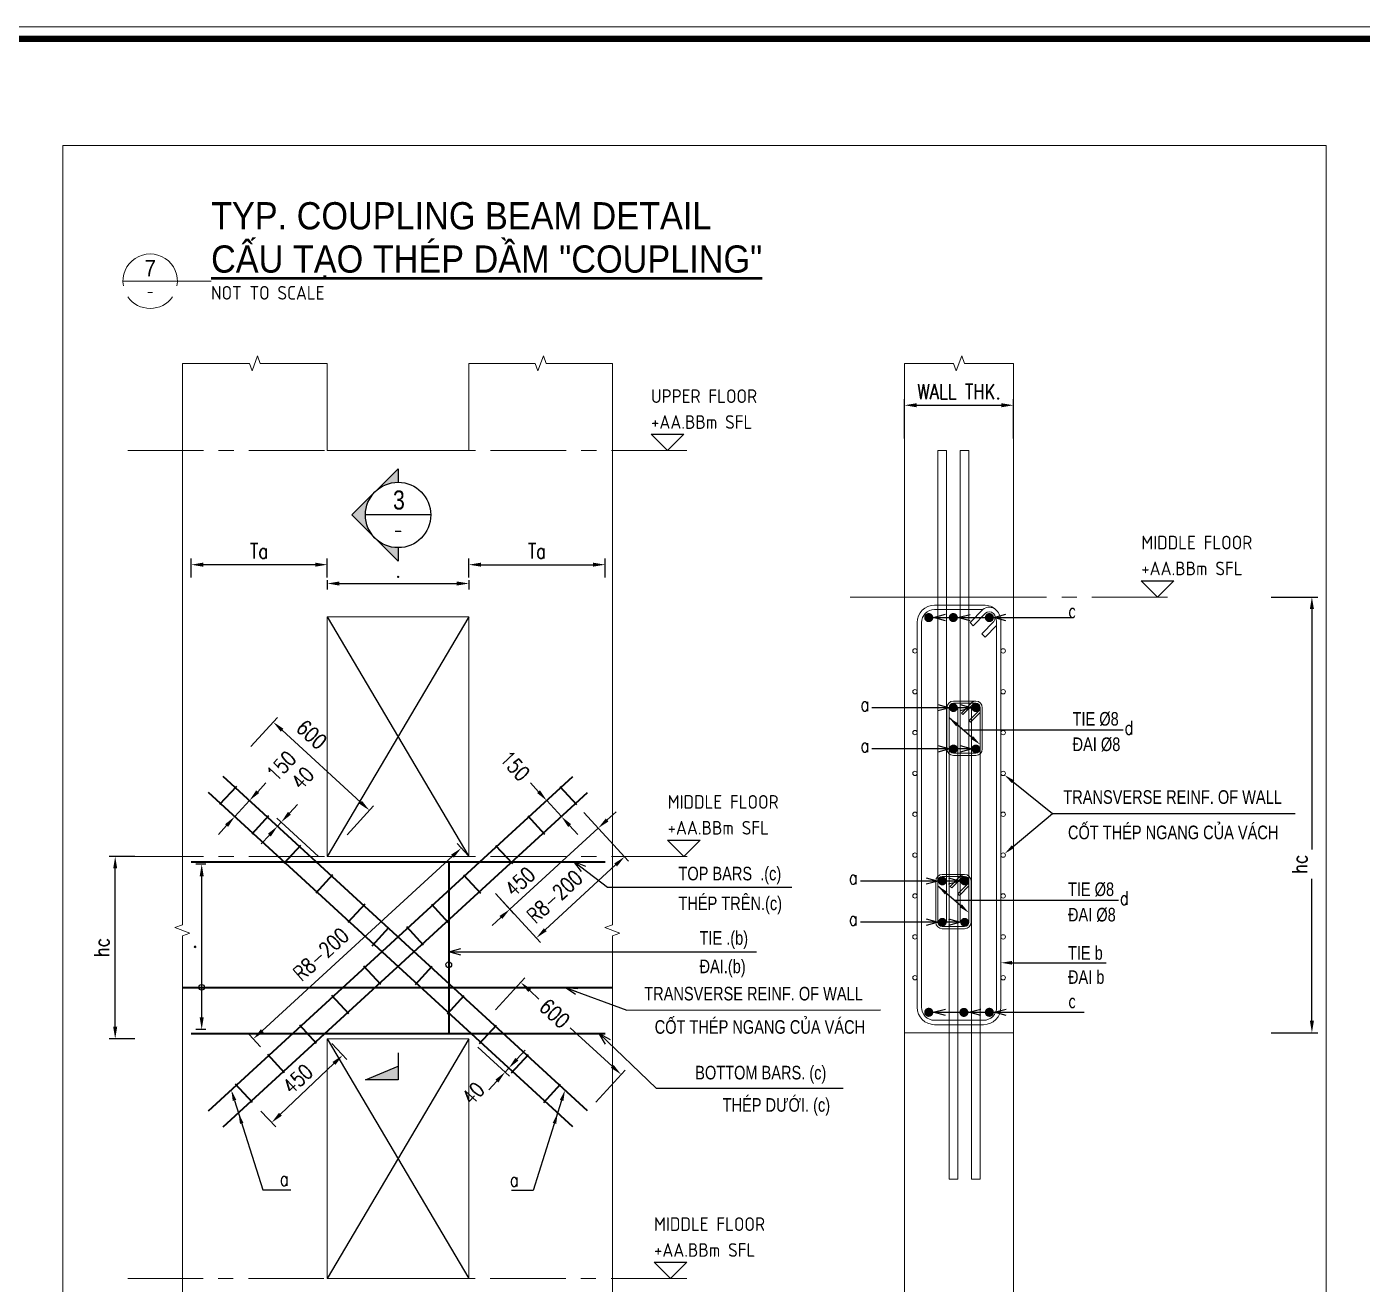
# Model space of a CAD drawing. Header units: millimetres. Extents: x -88960 to 836140, y 175458 to 320791.
# Drawn here: x 524661 to 546754, y 212560 to 233358 of the extents above; entities that cross this region are included whole.
import ezdxf
from ezdxf.enums import TextEntityAlignment as Align

# ---------------------------------------------------------------- set-up
doc = ezdxf.new("R2010")
doc.units = ezdxf.units.MM
doc.header["$LTSCALE"] = 1000
doc.linetypes.add('CENTER', pattern=[2, 1.25, -0.25, 0.25, -0.25])
doc.layers.get('0').update_dxf_attribs({"linetype": 'CONTINUOUS'})
doc.layers.get('DEFPOINTS').update_dxf_attribs({"linetype": 'CONTINUOUS'})
for name, color, linetype, lineweight in [('Ap0101_grid', 145, 'CENTER', 18), ('Ap0102_dim', 145, 'CONTINUOUS', 25), ('Ap0202_T', 141, 'CONTINUOUS', 25), ('Ap0205_T', 253, 'CONTINUOUS', 50), ('Ap0310_PSS', 130, 'CONTINUOUS', 18), ('Ap0314_Kh', 253, 'CONTINUOUS', 15), ('Ap0401_Reinf', 1, 'CONTINUOUS', 50), ('Ap0402_Reinf.S', 6, 'CONTINUOUS', 35)]:
    doc.layers.add(name, color=color, linetype=linetype, lineweight=lineweight)
doc.styles.add('ARC8', font='simplex', dxfattribs={"width": 0.8})
doc.styles.add('Arial', font='arial.ttf', dxfattribs={"width": 0.8})
doc.styles.add('ISOCP', font='isocp.shx')
doc.styles.add('romans', font='romans.shx', dxfattribs={"width": 0.8})
doc.styles.add('S-TEXT18', font='ISOCP.shx')
doc.styles.add('S-TEXT35', font='VHELVEN_0.TTF', dxfattribs={"width": 0.9})
doc.styles.add('S-TEXT50', font='VHELVEN_0.TTF', dxfattribs={"width": 0.9})
doc.styles.add('vn-vni', font='vn_vni.shx', dxfattribs={"width": 0.8})
doc.dimstyles.new('TL 20', dxfattribs={"dimscale": 0, "dimtxt": 250, "dimasz": 200, "dimexe": 100, "dimexo": 200, "dimgap": 100, "dimtad": 1, "dimdec": 1, "dimlfac": 0.2, "dimdsep": 46, "dimtxsty": 'romans', "dimcen": 200, "dimdle": 100, "dimclrd": 256, "dimclre": 256, "dimclrt": 1, "dimaunit": 1, "dimadec": 0, "dimazin": 0, "dimtfac": 1, "dimtdec": 1, "dimtix": 1, "dimtmove": 2, "dimatfit": 3, "dimldrblk": 'OPEN30', "dimfxl": 1, "dimtolj": 1, "dimtzin": 0, "dimarcsym": 0})

# ---------------------------------------------------------------- blocks, each defined once
blk = doc.blocks.new('*D217')
at = {"layer": 'Ap0102_dim', "lineweight": -2, "transparency": 16777216}
for p, q in [((528370, 221456), (528807, 221932)), ((530184, 220533), (528886, 221723)), ((529962, 219995), (530399, 220471))]:
    blk.add_line(p, q, dxfattribs=at)
at = {"layer": 'Ap0102_dim', "transparency": 16777216}
for points in [[(528909, 221748), (528864, 221699), (528739, 221859)], [(530206, 220557), (530161, 220508), (530331, 220397)]]:
    blk.add_solid(points, dxfattribs=at)
at = {"layer": 'DEFPOINTS', "color": 0, "transparency": 16777216}
for p in [(528739, 221859), (528234, 221309), (529827, 219848)]:
    blk.add_point(p, dxfattribs=at)
at = {"layer": 'Ap0102_dim', "color": 1, "transparency": 16777216, "insert": (529374, 221652), "char_height": 250, "attachment_point": 5, "rotation": 317.4613, "style": 'romans'}
blk.add_mtext('\\A1;600', dxfattribs=at)
blk = doc.blocks.new('_Open30')
at = {"color": 0, "linetype": 'ByBlock', "lineweight": -2}
for p, q in [((-1, 0.27), (0, 0)), ((0, 0), (-1, -0.27)), ((0, 0), (-1, 0))]:
    blk.add_line(p, q, dxfattribs=at)
blk = doc.blocks.new('*D218')
at = {"layer": 'Ap0102_dim', "lineweight": -2, "transparency": 16777216}
for p, q in [((529006, 220350), (529142, 220497)), ((529486, 219637), (528797, 220270)), ((529425, 219571), (528736, 220204)), ((528810, 220136), (528871, 220202)), ((528675, 219989), (528539, 219842))]:
    blk.add_line(p, q, dxfattribs=at)
at = {"layer": 'Ap0102_dim', "transparency": 16777216}
for points in [[(528982, 220372), (529031, 220327), (528871, 220202)], [(528650, 220011), (528699, 219966), (528810, 220136)]]:
    blk.add_solid(points, dxfattribs=at)
at = {"layer": 'DEFPOINTS', "color": 0, "transparency": 16777216}
for p in [(528871, 220202), (529572, 219435), (529633, 219502)]:
    blk.add_point(p, dxfattribs=at)
at = {"layer": 'Ap0102_dim', "color": 1, "transparency": 16777216, "insert": (529226, 220931), "char_height": 250, "attachment_point": 5, "rotation": 47.4166, "style": 'romans'}
blk.add_mtext('\\A1;40', dxfattribs=at)
blk = doc.blocks.new('*D219')
at = {"layer": 'Ap0102_dim', "lineweight": -2, "transparency": 16777216}
for p, q in [((531969, 219644), (531782, 219848)), ((528558, 216754), (531702, 219639)), ((528530, 216489), (528343, 216692))]:
    blk.add_line(p, q, dxfattribs=at)
at = {"layer": 'Ap0102_dim', "transparency": 16777216}
for points in [[(531680, 219664), (531725, 219615), (531849, 219774)], [(528535, 216779), (528580, 216729), (528410, 216619)]]:
    blk.add_solid(points, dxfattribs=at)
at = {"layer": 'DEFPOINTS', "color": 0, "transparency": 16777216}
for p in [(531849, 219774), (532104, 219497), (528665, 216341)]:
    blk.add_point(p, dxfattribs=at)
at = {"layer": 'Ap0102_dim', "color": 1, "transparency": 16777216, "insert": (529528, 218018), "char_height": 250, "attachment_point": 5, "rotation": 42.5387, "style": 'romans'}
blk.add_mtext('\\A1;R8-200', dxfattribs=at)
blk = doc.blocks.new('*D220')
at = {"layer": 'Ap0102_dim', "lineweight": -2, "transparency": 16777216}
for p, q in [((532416, 217098), (532901, 217627)), ((532981, 217418), (533134, 217278)), ((534346, 216166), (533653, 216801)), ((534075, 215575), (534561, 216104))]:
    blk.add_line(p, q, dxfattribs=at)
at = {"layer": 'Ap0102_dim', "transparency": 16777216}
for points in [[(533003, 217443), (532958, 217393), (532834, 217553)], [(534368, 216190), (534323, 216141), (534493, 216031)]]:
    blk.add_solid(points, dxfattribs=at)
at = {"layer": 'DEFPOINTS', "color": 0, "transparency": 16777216}
for p in [(532281, 216950), (534493, 216031), (533940, 215428)]:
    blk.add_point(p, dxfattribs=at)
at = {"layer": 'Ap0102_dim', "color": 1, "transparency": 16777216, "insert": (533394, 217039), "char_height": 250, "attachment_point": 5, "rotation": 317.4613, "style": 'romans'}
blk.add_mtext('\\A1;600', dxfattribs=at)
blk = doc.blocks.new('*D221')
at = {"layer": 'Ap0102_dim', "lineweight": -2, "transparency": 16777216}
for p, q in [((539183, 226547), (539183, 227198)), ((540984, 226547), (540984, 227198)), ((539383, 227098), (540784, 227098))]:
    blk.add_line(p, q, dxfattribs=at)
at = {"layer": 'Ap0102_dim', "transparency": 16777216}
for points in [[(539383, 227131), (539383, 227064), (539183, 227098)], [(540784, 227131), (540784, 227064), (540984, 227098)]]:
    blk.add_solid(points, dxfattribs=at)
at = {"layer": 'DEFPOINTS', "color": 0, "transparency": 16777216}
for p in [(540984, 227098), (539183, 226347), (540984, 226347)]:
    blk.add_point(p, dxfattribs=at)
at = {"layer": 'Ap0102_dim', "color": 1, "transparency": 16777216, "insert": (540083, 227323), "char_height": 250, "attachment_point": 5, "style": 'romans'}
blk.add_mtext('\\A1;WALL THK.', dxfattribs=at)
blk = doc.blocks.new('*D222')
at = {"layer": 'Ap0102_dim', "lineweight": -2, "transparency": 16777216}
for p, q in [((531976, 224248), (531976, 224561)), ((532176, 224461), (534028, 224461)), ((534228, 224248), (534228, 224561))]:
    blk.add_line(p, q, dxfattribs=at)
at = {"layer": 'Ap0102_dim', "transparency": 16777216}
for points in [[(532176, 224495), (532176, 224428), (531976, 224461)], [(534028, 224495), (534028, 224428), (534228, 224461)]]:
    blk.add_solid(points, dxfattribs=at)
at = {"layer": 'DEFPOINTS', "color": 0, "transparency": 16777216}
for p in [(534228, 224461), (531976, 224048), (534228, 224048)]:
    blk.add_point(p, dxfattribs=at)
at = {"layer": 'Ap0102_dim', "color": 1, "transparency": 16777216, "insert": (533102, 224686), "char_height": 250, "attachment_point": 5, "style": 'romans'}
blk.add_mtext('\\A1;Ta', dxfattribs=at)
blk = doc.blocks.new('*D223')
at = {"layer": 'Ap0102_dim', "lineweight": -2, "transparency": 16777216}
for p, q in [((533875, 220365), (534618, 219557)), ((534403, 219495), (533239, 218423)), ((532415, 219022), (533159, 218214))]:
    blk.add_line(p, q, dxfattribs=at)
at = {"layer": 'Ap0102_dim', "transparency": 16777216}
for points in [[(534381, 219520), (534426, 219471), (534551, 219631)], [(533216, 218448), (533261, 218399), (533091, 218288)]]:
    blk.add_solid(points, dxfattribs=at)
at = {"layer": 'DEFPOINTS', "color": 0, "transparency": 16777216}
for p in [(533739, 220512), (532280, 219170), (533091, 218288)]:
    blk.add_point(p, dxfattribs=at)
at = {"layer": 'Ap0102_dim', "color": 1, "transparency": 16777216, "insert": (533393, 218971), "char_height": 250, "attachment_point": 5, "rotation": 42.6241, "style": 'romans'}
blk.add_mtext('\\A1;R8-200', dxfattribs=at)
blk = doc.blocks.new('*D224')
at = {"layer": 'Ap0102_dim', "lineweight": -2, "transparency": 16777216}
for p, q in [((532184, 216550), (532708, 216068)), ((532123, 216484), (532647, 216002)), ((532770, 216283), (532905, 216430)), ((532635, 216136), (532574, 216069)), ((532438, 215922), (532303, 215775))]:
    blk.add_line(p, q, dxfattribs=at)
at = {"layer": 'Ap0102_dim', "transparency": 16777216}
for points in [[(532745, 216305), (532795, 216260), (532635, 216136)], [(532414, 215945), (532463, 215899), (532574, 216069)]]:
    blk.add_solid(points, dxfattribs=at)
at = {"layer": 'DEFPOINTS', "color": 0, "transparency": 16777216}
for p in [(531976, 216619), (532037, 216685), (532574, 216069)]:
    blk.add_point(p, dxfattribs=at)
at = {"layer": 'Ap0102_dim', "color": 1, "transparency": 16777216, "insert": (532048, 215718), "char_height": 250, "attachment_point": 5, "rotation": 47.4166, "style": 'romans'}
blk.add_mtext('\\A1;40', dxfattribs=at)
blk = doc.blocks.new('*D225')
at = {"layer": 'Ap0102_dim', "lineweight": -2, "transparency": 16777216}
for p, q in [((533876, 220363), (534182, 220030)), ((534261, 220239), (534409, 220374)), ((534114, 220104), (532653, 218763)), ((532415, 219022), (532721, 218689)), ((532506, 218627), (532358, 218492))]:
    blk.add_line(p, q, dxfattribs=at)
at = {"layer": 'Ap0102_dim', "transparency": 16777216}
for points in [[(534239, 220263), (534284, 220214), (534114, 220104)], [(532483, 218652), (532528, 218603), (532653, 218763)]]:
    blk.add_solid(points, dxfattribs=at)
at = {"layer": 'DEFPOINTS', "color": 0, "transparency": 16777216}
for p in [(533741, 220510), (532280, 219169), (532653, 218763)]:
    blk.add_point(p, dxfattribs=at)
at = {"layer": 'Ap0102_dim', "color": 1, "transparency": 16777216, "insert": (532822, 219219), "char_height": 250, "attachment_point": 5, "rotation": 42.5476, "style": 'romans'}
blk.add_mtext('\\A1;450', dxfattribs=at)
blk = doc.blocks.new('SN2')
at = {"layer": 'Ap0202_T'}
h = blk.add_hatch(color=256, dxfattribs=at)
edge = h.paths.add_edge_path()
edge.add_line((0, -849), (-424, -424))
edge.add_ellipse((0, 0), major_axis=(-424, -424), ratio=1, start_angle=0, end_angle=45)
edge.add_line((0, -600), (0, -849))
edge = h.paths.add_edge_path()
edge.add_line((-424, -424), (-849, 0))
edge.add_line((-849, 0), (-424, 424))
edge.add_ellipse((0, 0), major_axis=(424, -424), ratio=1, start_angle=180, end_angle=225)
edge.add_ellipse((0, 0), major_axis=(-424, -424), ratio=1, start_angle=315, end_angle=360)
edge = h.paths.add_edge_path()
edge.add_ellipse((0, 0), major_axis=(424, -424), ratio=1, start_angle=135, end_angle=180)
edge.add_line((-424, 424), (0, 849))
edge.add_line((0, 849), (0, 600))
blk.add_line((600, 0), (-600, 0), dxfattribs=at)
blk.add_lwpolyline([(0, -600), (0, -849), (-849, 0), (0, 849), (0, 600)], dxfattribs=at)
blk.add_circle((0, 0), 600, dxfattribs=at)
at = {"layer": 'Ap0202_T', "style": 'Arial', "width": 0.8}
blk.add_attdef('SN2', text='', height=350, dxfattribs=at).set_placement((15, 100), align=Align.CENTER)
at = {"layer": 'Ap0202_T', "style": 'ISOCP'}
blk.add_attdef('REF', text='', height=250, dxfattribs=at).set_placement((0, -400), align=Align.CENTER)
blk = doc.blocks.new('LEVELS')
blk.add_lwpolyline([(-3, 3), (3, 3), (0, 0)], close=True)
at = {"style": 'ISOCP'}
for tag, p in [('LEVEL_1R', (3, 8.75)), ('LEVEL_2R', (3, 4))]:
    blk.add_attdef(tag, text='', height=2.5, dxfattribs=at).set_placement(p, align=Align.RIGHT)
for tag, p in [('LEVEL_1L', (-3, 8.75)), ('LEVEL_2L', (-3, 4))]:
    blk.add_attdef(tag, p, '', height=2.5, dxfattribs=at)
blk = doc.blocks.new('*D240')
at = {"layer": 'Ap0102_dim', "lineweight": -2, "transparency": 16777216}
for p, q in [((529633, 224207), (529633, 224050)), ((529833, 224150), (531776, 224150)), ((531976, 224207), (531976, 224050))]:
    blk.add_line(p, q, dxfattribs=at)
at = {"layer": 'Ap0102_dim', "transparency": 16777216}
for points in [[(529833, 224183), (529833, 224116), (529633, 224150)], [(531776, 224183), (531776, 224116), (531976, 224150)]]:
    blk.add_solid(points, dxfattribs=at)
at = {"layer": 'DEFPOINTS', "color": 0, "transparency": 16777216}
for p in [(529633, 224407), (531976, 224407), (531976, 224150)]:
    blk.add_point(p, dxfattribs=at)
at = {"layer": 'Ap0102_dim', "color": 1, "transparency": 16777216, "insert": (530805, 224375), "char_height": 250, "attachment_point": 5, "style": 'romans'}
blk.add_mtext('\\A1;.', dxfattribs=at)
blk = doc.blocks.new('*D241')
at = {"layer": 'Ap0102_dim', "lineweight": -2, "transparency": 16777216}
for p, q in [((527623, 219509), (527456, 219509)), ((527556, 216973), (527556, 219309)), ((527623, 216773), (527456, 216773))]:
    blk.add_line(p, q, dxfattribs=at)
at = {"layer": 'Ap0102_dim', "transparency": 16777216}
for points in [[(527522, 219309), (527589, 219309), (527556, 219509)], [(527522, 216973), (527589, 216973), (527556, 216773)]]:
    blk.add_solid(points, dxfattribs=at)
at = {"layer": 'DEFPOINTS', "color": 0, "transparency": 16777216}
for p in [(527556, 219509), (527823, 219509), (527823, 216773)]:
    blk.add_point(p, dxfattribs=at)
at = {"layer": 'Ap0102_dim', "color": 1, "transparency": 16777216, "insert": (527331, 218141), "char_height": 250, "attachment_point": 5, "rotation": 90, "style": 'romans'}
blk.add_mtext('\\A1;.', dxfattribs=at)
blk = doc.blocks.new('*D242')
at = {"layer": 'Ap0102_dim', "lineweight": -2, "transparency": 16777216}
for p, q in [((527381, 224248), (527381, 224561)), ((529433, 224461), (527581, 224461)), ((529633, 224248), (529633, 224561))]:
    blk.add_line(p, q, dxfattribs=at)
at = {"layer": 'Ap0102_dim', "transparency": 16777216}
for points in [[(527581, 224495), (527581, 224428), (527381, 224461)], [(529433, 224495), (529433, 224428), (529633, 224461)]]:
    blk.add_solid(points, dxfattribs=at)
at = {"layer": 'DEFPOINTS', "color": 0, "transparency": 16777216}
for p in [(527381, 224461), (527381, 224048), (529633, 224048)]:
    blk.add_point(p, dxfattribs=at)
at = {"layer": 'Ap0102_dim', "color": 1, "transparency": 16777216, "insert": (528507, 224686), "char_height": 250, "attachment_point": 5, "style": 'romans'}
blk.add_mtext('\\A1;Ta', dxfattribs=at)
blk = doc.blocks.new('*D246')
at = {"layer": 'Ap0102_dim', "lineweight": -2, "transparency": 16777216}
for p, q in [((526452, 219637), (526025, 219637)), ((526125, 216819), (526125, 219437)), ((526452, 216619), (526025, 216619))]:
    blk.add_line(p, q, dxfattribs=at)
at = {"layer": 'Ap0102_dim', "transparency": 16777216}
for points in [[(526092, 219437), (526158, 219437), (526125, 219637)], [(526092, 216819), (526158, 216819), (526125, 216619)]]:
    blk.add_solid(points, dxfattribs=at)
at = {"layer": 'DEFPOINTS', "color": 0, "transparency": 16777216}
for p in [(526125, 219637), (526652, 219637), (526652, 216619)]:
    blk.add_point(p, dxfattribs=at)
at = {"layer": 'Ap0102_dim', "color": 1, "transparency": 16777216, "insert": (525900, 218128), "char_height": 250, "attachment_point": 5, "rotation": 90, "style": 'romans'}
blk.add_mtext('\\A1;hc', dxfattribs=at)
blk = doc.blocks.new('*D247')
at = {"layer": 'Ap0102_dim', "lineweight": -2, "transparency": 16777216}
for p, q in [((545249, 223926), (546020, 223926)), ((545920, 223726), (545920, 219749)), ((545920, 216919), (545920, 219263)), ((545249, 216719), (546020, 216719))]:
    blk.add_line(p, q, dxfattribs=at)
at = {"layer": 'Ap0102_dim', "transparency": 16777216}
for points in [[(545887, 223726), (545954, 223726), (545920, 223926)], [(545887, 216919), (545954, 216919), (545920, 216719)]]:
    blk.add_solid(points, dxfattribs=at)
at = {"layer": 'DEFPOINTS', "color": 0, "transparency": 16777216}
for p in [(545049, 223926), (545920, 223926), (545049, 216719)]:
    blk.add_point(p, dxfattribs=at)
at = {"layer": 'Ap0102_dim', "color": 1, "transparency": 16777216, "insert": (545718, 219506), "char_height": 250, "attachment_point": 5, "rotation": 90, "style": 'romans'}
blk.add_mtext('\\A1;hc', dxfattribs=at)
blk = doc.blocks.new('*D248')
at = {"layer": 'Ap0102_dim', "lineweight": -2, "transparency": 16777216}
for p, q in [((528482, 220707), (528617, 220855)), ((528103, 220295), (528346, 220560)), ((529132, 219839), (528273, 220628)), ((528889, 219573), (528029, 220362)), ((527967, 220147), (527832, 220000))]:
    blk.add_line(p, q, dxfattribs=at)
at = {"layer": 'Ap0102_dim', "transparency": 16777216}
for points in [[(528457, 220730), (528506, 220685), (528346, 220560)], [(527943, 220170), (527992, 220125), (528103, 220295)]]:
    blk.add_solid(points, dxfattribs=at)
at = {"layer": 'DEFPOINTS', "color": 0, "transparency": 16777216}
for p in [(528346, 220560), (529280, 219703), (529036, 219438)]:
    blk.add_point(p, dxfattribs=at)
at = {"layer": 'Ap0102_dim', "color": 1, "transparency": 16777216, "insert": (528872, 221132), "char_height": 250, "attachment_point": 5, "rotation": 47.4501, "style": 'romans'}
blk.add_mtext('\\A1;150', dxfattribs=at)
blk = doc.blocks.new('*D249')
at = {"layer": 'Ap0102_dim', "lineweight": -2, "transparency": 16777216}
for p, q in [((533128, 220707), (532992, 220855)), ((532477, 219839), (533336, 220628)), ((533506, 220295), (533263, 220560)), ((532720, 219573), (533580, 220362)), ((533642, 220147), (533777, 220000))]:
    blk.add_line(p, q, dxfattribs=at)
at = {"layer": 'Ap0102_dim', "transparency": 16777216}
for points in [[(533152, 220730), (533103, 220685), (533263, 220560)], [(533666, 220170), (533617, 220125), (533506, 220295)]]:
    blk.add_solid(points, dxfattribs=at)
at = {"layer": 'DEFPOINTS', "color": 0, "transparency": 16777216}
for p in [(533263, 220560), (532330, 219703), (532573, 219438)]:
    blk.add_point(p, dxfattribs=at)
at = {"layer": 'Ap0102_dim', "color": 1, "transparency": 16777216, "insert": (532737, 221132), "char_height": 250, "attachment_point": 5, "rotation": 312.5499, "style": 'romans'}
blk.add_mtext('\\A1;150', dxfattribs=at)
blk = doc.blocks.new('SECTAIL')
at = {"layer": 'Ap0202_T'}
blk.add_hatch(color=256, dxfattribs=at).paths.add_polyline_path([(0, 0), (249, 0), (0, 600)])
for p, q in [((0, 0), (0, 600)), ((0, 600), (249, 0)), ((497, 0), (0, 0))]:
    blk.add_line(p, q, dxfattribs=at)
blk = doc.blocks.new('*U40')
at = {"color": 0}
blk.add_line((-5, 0), (11.18, 0), dxfattribs=at)
for start_param, end_param in [(6.107277, 9.600681), (10.037379, 11.953764)]:
    blk.add_ellipse((0, 0), major_axis=(5, 0), ratio=1, start_param=start_param, end_param=end_param, dxfattribs=at)
at = {"layer": 'Ap0202_T', "style": 'S-TEXT35', "width": 0.9}
blk.add_attdef('TAG_AN', text='', height=3, dxfattribs=at).set_placement((0, 0), align=Align.BOTTOM_CENTER)
at = {"layer": 'Ap0202_T', "style": 'S-TEXT18'}
blk.add_attdef('C/REF', text='', height=2, dxfattribs=at).set_placement((0, -0.88), align=Align.TOP_CENTER)
blk.add_attdef('SSCALE', text='', height=2.5, dxfattribs=at).set_placement((11.18, -0.88), align=Align.TOP_LEFT)
at = {"layer": 'Ap0205_T', "style": 'S-TEXT50', "width": 0.9}
for tag, p in [('TITLE_ABOVE', (11.18, 9.51)), ('TITLE_BELOW', (11.18, 1.57))]:
    blk.add_attdef(tag, p, '', height=5, dxfattribs=at)
blk = doc.blocks.new('*D508')
at = {"layer": 'Ap0102_dim', "lineweight": -2, "transparency": 16777216}
for p, q in [((529710, 216540), (529958, 216278)), ((529744, 216213), (528858, 215372)), ((528533, 215424), (528781, 215162))]:
    blk.add_line(p, q, dxfattribs=at)
at = {"layer": 'Ap0102_dim', "transparency": 16777216}
for points in [[(529721, 216237), (529767, 216189), (529890, 216351)], [(528835, 215397), (528881, 215348), (528713, 215235)]]:
    blk.add_solid(points, dxfattribs=at)
at = {"layer": 'DEFPOINTS', "color": 0, "transparency": 16777216}
for p in [(529572, 216685), (528395, 215569), (528713, 215235)]:
    blk.add_point(p, dxfattribs=at)
at = {"layer": 'Ap0102_dim', "color": 1, "transparency": 16777216, "insert": (529146, 215956), "char_height": 250, "attachment_point": 5, "rotation": 43.4719, "style": 'romans'}
blk.add_mtext('\\A1;450', dxfattribs=at)
blk = doc.blocks.new('CHG_XX_Khung ten')
blk.add_lwpolyline([(15, 579), (826, 579), (826, 15), (15, 15)], close=True)
at = {"color": 4, "linetype": 'Continuous', "const_width": 1}
blk.add_lwpolyline([(17, 577), (824, 577), (824, 17), (17, 17)], close=True, dxfattribs=at)

msp = doc.modelspace()

# ---------------------------------------------------------------- linework, layer by layer
at = {"layer": 'Ap0101_grid'}
for p, q in [((526334.66551, 226347.38858), (535578.07151, 226347.38858)), ((538281.66628, 223925.85539), (543687.06628, 223925.85539)), ((526334.66551, 219636.84998), (535803.29651, 219636.84998)), ((535578.07151, 212654.58267), (526334.66551, 212654.58267))]:
    msp.add_line(p, q, dxfattribs=at)
at = {"layer": 'Ap0102_dim'}
for p, q in [((529633.37332, 223600.80998), (531975.71332, 219636.84998)), ((531975.71332, 223600.80998), (529633.37332, 219636.84998)), ((540295.92751, 221604.00889), (539919.05203, 221927.96718)), ((540147.83955, 221731.30378), (542796.28531, 221731.30378)), ((540977.61629, 220869.2546), (541628.92452, 220346.40571)), ((540976.8046, 219798.85967), (541628.92452, 220346.40571)), ((541628.92452, 220346.40571), (545645.38156, 220346.40571)), ((540111.24301, 218821.09323), (539734.36753, 219145.05152)), ((540004.13205, 218913.16471), (542720.15926, 218913.16471)), ((540957.33928, 217877.35461), (542518.80811, 217877.35461)), ((529633.37332, 216618.83498), (531975.88605, 212654.58267)), ((531975.71332, 216618.83498), (529633.54605, 212655.1673)), ((528098.91434, 215600.65517), (528564.75091, 214122.57646)), ((533510.1723, 215600.65517), (533040.16565, 214109.34501)), ((528564.75091, 214122.57646), (529030.92433, 214122.57646)), ((533040.16565, 214109.34501), (532679.40606, 214109.34501))]:
    msp.add_line(p, q, dxfattribs=at)
for centre in [(531641.71658, 217844.97772), (527555.52344, 217471.3185)]:
    msp.add_circle(centre, 47.31263, dxfattribs=at)
for points in [[(540075.26492, 221833.28789), (540036.11418, 221787.74205), (539919.05203, 221927.96718)], [(540276.35214, 221581.23597), (540315.50288, 221626.78181), (540432.56503, 221486.55669)], [(540958.81721, 220845.83675), (540996.41537, 220892.67244), (540837.10921, 220982.04907)], [(540996.11481, 219775.86147), (540957.49439, 219821.85786), (540838.81544, 219682.99843)], [(539890.58042, 219050.37223), (539851.42968, 219004.82639), (539734.36753, 219145.05152)], [(540091.66764, 218798.32031), (540130.81838, 218843.86615), (540247.88053, 218703.64102)], [(540957.33928, 217847.32461), (540957.33928, 217907.38461), (540777.15928, 217877.35461)], [(528127.55557, 215609.68184), (528070.27311, 215591.62849), (528044.7543, 215772.50255)], [(533481.53107, 215609.68184), (533538.81353, 215591.62849), (533564.33233, 215772.50255)], [(528247.11807, 215230.31535), (528189.83561, 215212.26201), (528164.3168, 215393.13606)], [(533361.96857, 215230.31535), (533419.25103, 215212.26201), (533444.76984, 215393.13606)]]:
    msp.add_solid(points, dxfattribs=at)
at = {"layer": 'Ap0310_PSS'}
for p, q in [((539182.56628, 227788.82968), (539182.56628, 211213.14156)), ((540984.36628, 227788.83063), (540984.36628, 211213.14156)), ((539734.36753, 218551.18654), (539734.36753, 226347.38858)), ((539734.36753, 226347.38858), (539878.51153, 226347.38858)), ((539878.51153, 218551.18654), (539878.51153, 226347.38858)), ((540102.8996, 226347.38858), (540247.0436, 226347.38858)), ((540103.73653, 218551.18654), (540103.73653, 226347.38858)), ((540247.88053, 218551.18654), (540247.88053, 226347.38858)), ((539182.56628, 223925.85539), (540984.36628, 223925.85539)), ((539678.06128, 223790.72039), (540488.87128, 223790.72039)), ((539678.06128, 223718.64839), (540475.41069, 223718.64839)), ((540265.44952, 223502.35359), (540475.41069, 223718.64839)), ((540317.29213, 223452.02906), (540518.68096, 223659.47862)), ((539389.77328, 223502.43239), (539389.77328, 217142.07839)), ((539461.84528, 223502.43239), (539461.84528, 217142.07839)), ((540265.44952, 223502.35359), (540317.29213, 223452.02906)), ((540458.54165, 223320.08013), (540659.75608, 223521.29456)), ((540515.54332, 223263.07846), (540705.08728, 223452.62241)), ((540705.08728, 223502.43239), (540705.08728, 217142.07839)), ((540777.15928, 223502.43239), (540777.15928, 217142.07839)), ((540515.54332, 223263.07846), (540458.54165, 223320.08013)), ((539883.01603, 222096.2996), (539883.01603, 221414.67389)), ((539883.01603, 222096.2996), (539883.01603, 221414.67389)), ((539919.05203, 222096.2996), (539919.05203, 221414.67389)), ((539919.05203, 222096.2996), (539919.05203, 221414.67389)), ((539919.05203, 222093.32425), (539919.05203, 214297.1222)), ((539991.12403, 222204.4076), (540360.49303, 222204.4076)), ((539991.12403, 222204.4076), (540360.49303, 222204.4076)), ((539991.12403, 222168.3716), (540360.49303, 222168.3716)), ((539991.12403, 222168.3716), (540279.78862, 222168.3716)), ((540063.19603, 222093.32425), (540063.19603, 214297.1222)), ((540122.90991, 222006.76053), (540282.92183, 222171.59933)), ((540148.76698, 221981.66062), (540309.53059, 222147.26237)), ((540249.01234, 221882.89371), (540432.56503, 222066.4464)), ((540288.42103, 222093.32425), (540288.42103, 214297.1222)), ((540432.56503, 222096.2996), (540432.56503, 221414.67389)), ((540432.56503, 222093.32425), (540432.56503, 214297.1222)), ((540468.60103, 222096.2996), (540468.60103, 221414.67389)), ((540468.60103, 222096.2996), (540468.60103, 221414.67389)), ((540122.90991, 222006.76053), (540148.76698, 221981.66062)), ((540274.49364, 221857.41241), (540249.01234, 221882.89371)), ((540274.49364, 221857.41241), (540432.56503, 222015.4838)), ((540432.56503, 222015.4838), (540432.56503, 221414.67389)), ((539991.12403, 221342.60189), (540360.49303, 221342.60189)), ((539991.12403, 221342.60189), (540360.49303, 221342.60189)), ((539991.12403, 221306.56589), (540360.49303, 221306.56589)), ((539991.12403, 221306.56589), (540360.49303, 221306.56589)), ((539698.33153, 219229.83689), (539698.33153, 218548.21118)), ((539698.33153, 219229.83689), (539698.33153, 218548.21118)), ((539734.36753, 219229.83689), (539734.36753, 218548.21118)), ((539734.36753, 219229.83689), (539734.36753, 218548.21118)), ((539806.43953, 219337.94489), (540175.80853, 219337.94489)), ((539806.43953, 219337.94489), (540175.80853, 219337.94489)), ((539806.43953, 219301.90889), (540175.80853, 219301.90889)), ((539806.43953, 219301.90889), (540095.10412, 219301.90889)), ((539938.22541, 219140.29782), (540098.23733, 219305.13662)), ((539964.08248, 219115.19791), (540124.84609, 219280.79966)), ((540064.32784, 219016.431), (540247.88053, 219199.98369)), ((540247.88053, 219229.83689), (540247.88053, 218548.21118)), ((540283.91653, 219229.83689), (540283.91653, 218548.21118)), ((540283.91653, 219229.83689), (540283.91653, 218548.21118)), ((539938.22541, 219140.29782), (539964.08248, 219115.19791)), ((540089.80914, 218990.9497), (540064.32784, 219016.431)), ((540089.80914, 218990.9497), (540247.88053, 219149.02109)), ((540247.88053, 219149.02109), (540247.88053, 218548.21118)), ((539806.43953, 218476.13918), (540175.80853, 218476.13918)), ((539806.43953, 218476.13918), (540175.80853, 218476.13918)), ((539806.43953, 218440.10318), (540175.80853, 218440.10318)), ((539806.43953, 218440.10318), (540175.80853, 218440.10318)), ((539678.06128, 216925.86239), (540488.87128, 216925.86239)), ((539678.06128, 216853.79039), (540488.87128, 216853.79039)), ((539182.56628, 216718.65539), (540984.36628, 216718.65539)), ((539919.05203, 214297.1222), (540063.19603, 214297.1222)), ((540287.5841, 214297.1222), (540431.7281, 214297.1222))]:
    msp.add_line(p, q, dxfattribs=at)
for points in [[(527235.56551, 211213.14156), (527235.56551, 218323.52729), (527359.32563, 218368.57229), (527111.80539, 218458.66229), (527235.56551, 218503.70729), (527235.56551, 227788.82968)], [(529633.54605, 227788.82968), (528524.64578, 227788.82968), (528479.60078, 227912.5898), (528389.51078, 227665.06956), (528344.46578, 227788.82968), (527235.56551, 227788.82968)], [(529633.54605, 227788.82968), (529633.54605, 226347.38858), (531975.88605, 226347.38858), (531975.88605, 227788.82968)], [(534349.28078, 227788.82968), (533252.67342, 227788.82968), (533207.62842, 227912.5898), (533117.53842, 227665.06956), (533072.49342, 227788.82968), (531975.88605, 227788.82968)], [(534349.28078, 227788.82968), (534349.28078, 218503.70729), (534225.52066, 218458.66229), (534473.0409, 218368.57229), (534349.28078, 218323.52729), (534349.28078, 211213.14156)], [(540984.36628, 227788.83063), (540173.55628, 227788.8302), (540128.51121, 227912.5903), (540038.42134, 227665.07001), (539993.37628, 227788.83011), (539182.56628, 227788.82968)]]:
    msp.add_lwpolyline(points, dxfattribs=at)
for points in [[(529633.37332, 219636.84998), (531975.71332, 219636.84998), (531975.71332, 223600.80998), (529633.37332, 223600.80998)], [(529633.54605, 212654.58267), (531975.88605, 212654.58267), (531975.88605, 216618.54267), (529633.54605, 216618.54267)]]:
    msp.add_lwpolyline(points, close=True, dxfattribs=at)
for centre in [(539353.73728, 223036.03176), (540813.19528, 223036.03176), (539353.73728, 222360.35676), (540813.19528, 222360.35676), (539353.73728, 221684.68176), (540813.19528, 221684.68176), (539353.73728, 221009.00676), (540813.19528, 221009.00676), (539353.73728, 220333.33176), (540813.19528, 220333.33176), (539353.73728, 219657.65676), (540813.19528, 219657.65676), (539353.73728, 218981.98176), (540813.19528, 218981.98176), (539353.73728, 218306.30676), (540813.19528, 218306.30676), (539353.73728, 217630.63176), (540813.19528, 217630.63176)]:
    msp.add_circle(centre, 36.036, dxfattribs=at)
for centre, radius, start, end in [((539678.06128, 223502.43239), 288.288, 90, 180), ((539678.06128, 223502.43239), 216.216, 90, 180), ((540581.81651, 223592.3798), 165.92474, 45.732006189, 130.447636972), ((540504.55632, 223518.11743), 273.05383, 356.706943915, 93.293056085), ((540583.78687, 223584.84131), 99.04296, 320.088182165, 131.098097417), ((540488.87128, 223502.43239), 216.216, 55.113158314, 55.264956955), ((540488.87128, 223502.43239), 216.216, 0, 27.23687616), ((539991.12403, 222096.2996), 108.108, 90, 180), ((539991.12403, 222096.2996), 108.108, 90, 180), ((539991.12403, 222096.2996), 72.072, 90, 180), ((539991.12403, 222096.2996), 72.072, 90, 180), ((540360.49303, 222096.2996), 108.108, 90.851281064, 135.851281066), ((540360.49303, 222096.2996), 72.072, 315.000182453, 134.999815303), ((540360.49303, 222096.2996), 72.072, 0, 134.999815303), ((540360.49303, 222096.2996), 108.108, 0, 90), ((540360.49303, 222096.2996), 108.108, 0, 90), ((539991.12403, 221414.67389), 108.108, 180, 270), ((539991.12403, 221414.67389), 108.108, 180, 270), ((539991.12403, 221414.67389), 72.072, 180, 270), ((539991.12403, 221414.67389), 72.072, 180, 270), ((540360.49303, 221414.67389), 72.072, 270, 0), ((540360.49303, 221414.67389), 108.108, 270, 0), ((540360.49303, 221414.67389), 108.108, 270, 0), ((540360.49303, 221414.67389), 72.072, 270, 0), ((539806.43953, 219229.83689), 108.108, 90, 180), ((539806.43953, 219229.83689), 108.108, 90, 180), ((539806.43953, 219229.83689), 72.072, 90, 180), ((539806.43953, 219229.83689), 72.072, 90, 180), ((540175.80853, 219229.83689), 108.108, 90.851281064, 135.851281066), ((540175.80853, 219229.83689), 72.072, 315.000182453, 134.999815303), ((540175.80853, 219229.83689), 72.072, 0, 134.999815303), ((540175.80853, 219229.83689), 108.108, 0, 90), ((540175.80853, 219229.83689), 108.108, 0, 90), ((539806.43953, 218548.21118), 108.108, 180, 270), ((539806.43953, 218548.21118), 108.108, 180, 270), ((539806.43953, 218548.21118), 72.072, 180, 270), ((539806.43953, 218548.21118), 72.072, 180, 270), ((540175.80853, 218548.21118), 72.072, 270, 0), ((540175.80853, 218548.21118), 108.108, 270, 0), ((540175.80853, 218548.21118), 108.108, 270, 0), ((540175.80853, 218548.21118), 72.072, 270, 0), ((539678.06128, 217142.07839), 288.288, 180, 270), ((539678.06128, 217142.07839), 216.216, 180, 270), ((540488.87128, 217142.07839), 288.288, 270, 0), ((540488.87128, 217142.07839), 216.216, 270, 0)]:
    msp.add_arc(centre, radius, start, end, dxfattribs=at)
at = {"layer": 'Ap0314_Kh'}
msp.add_lwpolyline([(525260.24231, 201325.7816), (546154.45475, 201325.7816), (546154.45475, 231392.42968), (525260.24231, 231392.42968)], close=True, dxfattribs=at)
at = {"layer": 'Ap0401_Reinf'}
for points, const_width in [([(539544.58471, 223586.18396, 1), (539619.65971, 223586.18396, 1)], 75.075), ([(540025.56926, 223586.59392, -1), (539950.49426, 223586.59392, -1)], 75.075), ([(540622.34784, 223586.18396, -1), (540547.27284, 223586.18396, -1)], 75.075), ([(539955.08803, 222096.2996, 1), (540027.16003, 222096.2996, 1)], 72.072), ([(540396.52903, 222096.2996, -1), (540324.45703, 222096.2996, -1)], 72.072), ([(539955.08803, 221414.67389, -1), (540027.16003, 221414.67389, -1)], 72.072), ([(540396.52903, 221414.67389, 1), (540324.45703, 221414.67389, 1)], 72.072), ([(539770.40353, 219229.83689, 1), (539842.47553, 219229.83689, 1)], 72.072), ([(540211.84453, 219229.83689, -1), (540139.77253, 219229.83689, -1)], 72.072), ([(539770.40353, 218548.21118, -1), (539842.47553, 218548.21118, -1)], 72.072), ([(540211.84453, 218548.21118, 1), (540139.77253, 218548.21118, 1)], 72.072), ([(539544.58471, 217058.32682, -1), (539619.65971, 217058.32682, -1)], 75.075), ([(540200.84493, 217056.95311, 1), (540125.76993, 217056.95311, 1)], 75.075), ([(540622.34784, 217058.32682, 1), (540547.27284, 217058.32682, 1)], 75.075)]:
    msp.add_lwpolyline(points, format="xyb", close=True, dxfattribs=dict(at, const_width=const_width))
at = {"layer": 'Ap0402_Reinf.S'}
for p, q in [((527669.32407, 215428.0177), (533696.12763, 220958.05316)), ((533940.02228, 215427.77939), (527912.95901, 220958.05316)), ((528130.11169, 220795.03112), (527852.27972, 220492.71553)), ((533478.97495, 220795.03112), (533756.80692, 220492.71553)), ((533696.17997, 215162.44877), (527669.32407, 220692.53226)), ((527912.95901, 215162.49681), (533939.76257, 220692.53226)), ((528660.77277, 220307.34665), (528382.94079, 220005.03107)), ((532948.31387, 220307.34665), (533226.14585, 220005.03107)), ((529191.43384, 219819.66218), (528913.60187, 219517.3466)), ((532417.6528, 219819.66218), (532695.48477, 219517.3466)), ((527381.29605, 219546.46767), (534228.13605, 219546.46767)), ((531641.71658, 219546.46767), (531641.71658, 216708.92498)), ((529722.09492, 219331.97771), (529444.26294, 219029.66213)), ((531886.99172, 219331.97771), (532164.82369, 219029.66213)), ((530252.75599, 218844.29324), (529974.92402, 218541.97766)), ((531356.33064, 218844.29324), (531634.16262, 218541.97766)), ((530373.29437, 218156.08513), (530651.12634, 218458.40071)), ((531224.54111, 218169.08689), (530946.70914, 218471.40248)), ((530518.08653, 217520.09896), (530240.25456, 217822.41454)), ((531091.00011, 217520.09896), (531368.83208, 217822.41454)), ((527235.56551, 217471.3185), (534349.28078, 217471.3185)), ((529987.42545, 217032.41449), (529709.59348, 217334.73007)), ((531621.66118, 217032.41449), (531899.49316, 217334.73007)), ((529456.76438, 216544.73002), (529178.9324, 216847.0456)), ((532152.32226, 216544.73002), (532430.15423, 216847.0456)), ((527381.12332, 216708.92498), (534227.96332, 216708.92498)), ((528926.1033, 216057.04555), (528648.27133, 216359.36113)), ((532682.98333, 216057.04555), (532960.81531, 216359.36113)), ((528395.44223, 215569.36108), (528117.61025, 215871.67666)), ((533213.64441, 215569.36108), (533491.47638, 215871.67666))]:
    msp.add_line(p, q, dxfattribs=at)

# ---------------------------------------------------------------- block references
at = {"layer": 'Ap0202_T', "xscale": 90.09, "yscale": 90.09, "zscale": 90.09}
for p, values in [((535258.92711, 226347.38858), {'LEVEL_1L': 'UPPER FLOOR', 'LEVEL_2L': '+AA.BBm SFL'}), ((543367.92188, 223925.85539), {'LEVEL_1L': 'MIDDLE FLOOR', 'LEVEL_2L': '+AA.BBm SFL'}), ((535533.02651, 219636.84998), {'LEVEL_1L': 'MIDDLE FLOOR', 'LEVEL_2L': '+AA.BBm SFL'}), ((535307.80151, 212654.58267), {'LEVEL_1L': 'MIDDLE FLOOR', 'LEVEL_2L': '+AA.BBm SFL'})]:
    msp.add_blockref('LEVELS', p, dxfattribs=at).add_auto_attribs(values)
at = {"layer": 'Ap0310_PSS', "xscale": 0.9009, "yscale": 0.9009, "zscale": 0.9009}
msp.add_blockref('SN2', (530804.54332, 225283.06759), dxfattribs=at).add_auto_attribs({'SN2': '3', 'REF': '-'})
at = {"layer": 'Ap0310_PSS', "xscale": 0.9009, "yscale": 0.9009, "zscale": 0.9009, "rotation": 90}
msp.add_blockref('SECTAIL', (530804.71605, 215942.91977), dxfattribs=at)
at = {"layer": 'Ap0314_Kh', "xscale": 90.09, "yscale": 90.09, "zscale": 90.09}
msp.add_blockref('*U40', (526703.6105, 229149.22488), dxfattribs=at).add_auto_attribs({'TITLE_ABOVE': 'TYP. COUPLING BEAM DETAIL', 'TITLE_BELOW': '%%uCAÁU TAÏO THEÙP DAÀM "COUPLING"', 'SSCALE': 'NOT TO SCALE', 'C/REF': '-', 'TAG_AN': '7'})

# ---------------------------------------------------------------- texts
at = {"layer": 'Ap0202_T', "width": 0.8}
for s, style, p in [('c', 'ARC8', (541885.26628, 223698.79646)), ('a', 'ARC8', (538451.15528, 222153.92176)), ('TIE %%C8', 'vn-vni', (541961.39233, 221911.93423)), ('d', 'ARC8', (542818.42685, 221765.88393)), ('ÑAI %%C8', 'vn-vni', (541961.39233, 221491.21393)), ('a', 'ARC8', (538451.15528, 221472.29605)), ('TRANSVERSE REINF. OF WALL', 'vn-vni', (541808.23933, 220618.47751)), ('COÁT THEÙP NGANG CUÛA VAÙCH', 'vn-vni', (541885.26628, 220033.34296)), ('TOP BARS  .(c)', 'vn-vni', (535442.07248, 219352.96925)), ('a', 'ARC8', (538259.92567, 219287.45905)), ('TIE %%C8', 'vn-vni', (541885.26628, 219093.79516)), ('THEÙP TREÂN.(c)', 'vn-vni', (535442.07248, 218860.17695)), ('d', 'ARC8', (542742.3008, 218947.74485)), ('ÑAI %%C8', 'vn-vni', (541885.26628, 218673.07486)), ('a', 'ARC8', (538259.92567, 218605.83334)), ('TIE .(b)', 'vn-vni', (535790.72078, 218287.65297)), ('TIE b', 'vn-vni', (541885.26628, 218039.96706)), ('ÑAI.(b)', 'vn-vni', (535790.72078, 217817.83362)), ('ÑAI b', 'vn-vni', (541885.26628, 217641.31881)), ('TRANSVERSE REINF. OF WALL', 'vn-vni', (534876.48462, 217366.76811)), ('c', 'ARC8', (541885.26628, 217249.31762)), ('COÁT THEÙP NGANG CUÛA VAÙCH', 'vn-vni', (535049.09161, 216815.64699)), ('BOTTOM BARS. (c)', 'vn-vni', (535719.54968, 216060.72785)), ('THEÙP DÖÔÙI. (c)', 'vn-vni', (536173.15283, 215526.9446))]:
    msp.add_text(s, height=225.225, dxfattribs=dict(at, style=style)).set_placement(p, align=Align.MIDDLE_LEFT)
at = {"layer": 'Ap0202_T', "style": 'ARC8', "width": 0.8}
for p in [(528993.76319, 214302.75646), (532797.95128, 214289.52501)]:
    msp.add_text('a', height=225.225, dxfattribs=at).set_placement(p, align=Align.MIDDLE_RIGHT)

# ---------------------------------------------------------------- dimensions: what is measured, and where the dimension line sits
at = {"layer": 'Ap0102_dim'}
for base, p1, p2, text, picture, middle in [((540984.36628, 227097.79162), (539182.56628, 226347.38858), (540984.36628, 226347.38858), 'WALL THK.', '*D221', (540083.46628, 227322.79162)), ((534228.13605, 224461.3939), (531975.71332, 224048.29296), (534228.13605, 224048.29296), 'Ta', '*D222', (533101.92468, 224686.3939)), ((531975.71332, 224149.74969), (529633.37332, 224406.5528), (531975.71332, 224406.5528), '.', '*D240', (530804.54332, 224374.74969))]:
    dim = msp.add_linear_dim(base=base, p1=p1, p2=p2, text=text, dimstyle='TL 20', override={"dimscale": 1}, dxfattribs=at)
    dim.commit()
    dim.dimension.update_dxf_attribs({"geometry": picture, "text_midpoint": middle})
for base, p1, p2, angle, text, picture, middle in [((527380.95059, 224461.3939), (529633.37332, 224048.29296), (527380.95059, 224048.29296), 180, 'Ta', '*D242', (528507.16195, 224686.3939)), ((526124.89424, 219636.84998), (526651.61899, 216618.54267), (526651.61899, 219636.84998), 90, 'hc', '*D246', (525899.89424, 218127.69632)), ((527555.52344, 219508.94218), (527822.5487, 216773.49418), (527822.5487, 219508.94218), 90, '.', '*D241', (527330.52344, 218141.21818))]:
    dim = msp.add_linear_dim(base=base, p1=p1, p2=p2, angle=angle, text=text, dimstyle='TL 20', override={"dimscale": 1}, dxfattribs=at)
    dim.commit()
    dim.dimension.update_dxf_attribs({"geometry": picture, "text_midpoint": middle})
for base, p1, p2, angle, text, picture, middle, dimtype in [((545920.36994, 223925.85539), (545048.89789, 216718.65539), (545048.89789, 223925.85539), 90, 'hc', '*D247', (545717.66744, 219505.99253), 160), ((528738.90357, 221858.60934), (529826.89164, 219847.75222), (528234.49697, 221308.89143), 137.461330906, '600', '*D217', (529373.89785, 221651.91842), 161), ((528346.32684, 220560.10712), (529035.98193, 219438.07916), (529279.57358, 219703.4488), 47.450139888, '150', '*D248', (528872.2505, 221132.37782), 161), ((533262.7598, 220560.10712), (532573.1047, 219438.07916), (532329.51305, 219703.4488), 132.549860112, '150', '*D249', (532736.83613, 221132.37782), 161), ((528870.8962, 220202.44143), (529572.41274, 219435.38233), (529633.37332, 219501.71498), 47.416584321, '40', '*D218', (529226.05024, 220930.64401), 161), ((532653.13512, 218762.60521), (533740.67342, 220510.27093), (532279.77839, 219169.37397), 222.547575215, '450', '*D225', (532822.04221, 219218.50655), 161), ((533091.4798, 218287.79477), (533739.0778, 220512.3943), (532279.97856, 219169.55187), 222.624073959, 'R8-200', '*D223', (533392.77517, 218970.95954), 161), ((531849.45613, 219774.44897), (528664.768, 216341.41071), (532103.94033, 219497.10422), 42.538669093, 'R8-200', '*D219', (529527.98572, 218017.72251), 161), ((534493.08623, 216030.52558), (532280.5162, 216950.49825), (533940.02228, 215427.77939), 317.461330907, '600', '*D220', (533393.61598, 217039.37039), 161), ((532573.73707, 216069.24334), (532036.6739, 216685.16764), (531975.71332, 216618.83498), 227.416584321, '40', '*D224', (532048.31511, 215717.88417), 161)]:
    dim = msp.add_linear_dim(base=base, p1=p1, p2=p2, angle=angle, text=text, dimstyle='TL 20', override={"dimscale": 1}, dxfattribs=at)
    dim.commit()
    dim.dimension.update_dxf_attribs({"geometry": picture, "text_midpoint": middle, "dimtype": dimtype})
dim = msp.add_aligned_dim(p1=(529572.41274, 216685.16764), p2=(528395.44223, 215569.36108), distance=460.97084, text='450', dimstyle='TL 20', override={"dimscale": 1}, dxfattribs=at)
dim.commit()
dim.dimension.update_dxf_attribs({"geometry": '*D508', "text_midpoint": (529146.27511, 215956.0175)})

# ---------------------------------------------------------------- leaders
for points in [[(539659.8853, 223586.18396), (541963.02937, 223586.18396)], [(540065.41366, 223585.73209), (541867.21366, 223585.73209)], [(540660.11067, 223586.18396), (541960.56661, 223586.18396)], [(540300.6473, 222096.2996), (538642.85428, 222096.2996)], [(539931.2783, 222096.2996), (538642.85428, 222096.2996)], [(540300.6473, 221414.67389), (538642.85428, 221414.67389)], [(539931.2783, 221414.67389), (538642.85428, 221414.67389)], [(533709.49849, 219550.67133), (534269.37057, 219129.50261), (537318.14503, 219129.50261)], [(540109.41769, 219229.83689), (538451.62467, 219229.83689)], [(539740.04869, 219229.83689), (538451.62467, 219229.83689)], [(540109.41769, 218548.21118), (538451.62467, 218548.21118)], [(539740.04869, 218548.21118), (538451.62467, 218548.21118)], [(531641.71658, 218059.98267), (536732.32741, 218059.98267)], [(533569.94845, 217471.3185), (534590.41316, 217094.69631), (538783.22626, 217098.09458)], [(539657.85116, 217058.32682), (541960.99522, 217058.32682)], [(540244.37645, 217058.29964), (542152.24132, 217058.29964)], [(540663.50267, 217058.32682), (541963.95861, 217058.32682)], [(534130.43662, 216708.92498), (535072.74075, 215802.8774), (538166.56021, 215802.8774)]]:
    msp.add_leader(points, dimstyle='TL 20', override={"dimscale": 1}, dxfattribs=at)

# ---------------------------------------------------------------- next in the draw order: block references
at = {"layer": 'Ap0314_Kh', "xscale": 100, "yscale": 100, "zscale": 100}
msp.add_blockref('CHG_XX_Khung ten', (499740.40192, 175457.91904), dxfattribs=at)

doc.saveas('drawing.dxf')
